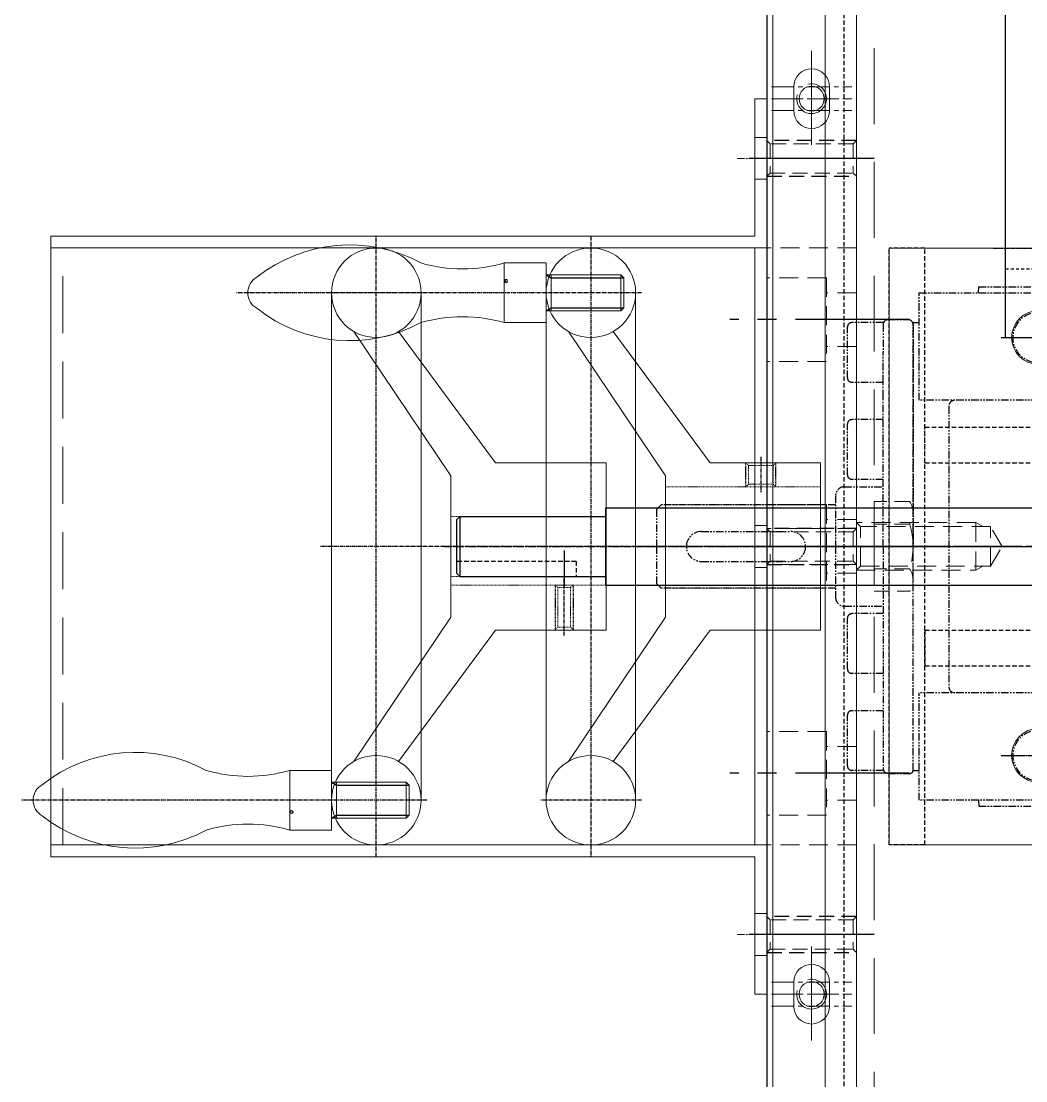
# Model space of a CAD drawing. Header units: millimetres. Extents: x -32759 to 129432, y 390 to 54305.
# Drawn here: x 10719.6 to 10888, y 25237.4 to 25414.9 of the extents above; entities that cross this region are included whole.
import ezdxf

# ---------------------------------------------------------------- set-up
doc = ezdxf.new("R2010")
doc.units = ezdxf.units.MM
for name, pattern in [('CENTER', [2, 1.25, -0.25, 0.25, -0.25]), ('CENTER1', [10, 7, -1, 1, -1]), ('CENTER2', [28.575, 19.05, -3.175, 3.175, -3.175]), ('H10', [1.75, 1, -0.75]), ('HIDDEN', [0.375, 0.25, -0.125]), ('HIDDEN2', [4.7625, 3.175, -1.5875]), ('HIDDENX2', [19.05, 12.7, -6.35]), ('PHANTOM', [2.5, 1.25, -0.25, 0.25, -0.25, 0.25, -0.25]), ('PHANTOMX2', [5, 2.5, -0.5, 0.5, -0.5, 0.5, -0.5])]:
    doc.linetypes.add(name, pattern=pattern)
for name, color, linetype in [('01a', 8, 'Continuous'), ('01d', 211, 'Continuous'), ('102', 7, 'Continuous'), ('44', 4, 'CENTER'), ('7', 31, 'Continuous'), ('BOM-UDEF', 3, 'Continuous'), ('CEN', 1, 'CENTER'), ('CENTER', 1, 'CENTER'), ('CL', 1, 'CENTER'), ('FL', 3, 'Continuous'), ('HL', 2, 'HIDDEN'), ('IL', 5, 'PHANTOM'), ('THIN', 3, 'Continuous'), ('중심선', 1, 'CENTER2')]:
    doc.layers.add(name, color=color, linetype=linetype)
doc.layers.add('_BODY', color=7, linetype='Continuous', lineweight=13)

# ---------------------------------------------------------------- blocks, each defined once
blk = doc.blocks.new('546YQQR3')
at = {"ltscale": 0.5}
blk.add_line((208098.28, 17591.14), (207248.28, 17591.14), dxfattribs=at)
at = {"layer": 'CL', "ltscale": 0.5}
blk.add_line((207673.28, 17601.14), (207673.28, 16756.14), dxfattribs=at)
blk = doc.blocks.new('T7WERRR')
at = {"ltscale": 0.5}
blk.add_circle((209733.01, 15880.5), 4.5, dxfattribs=at)
at = {"layer": 'CL', "ltscale": 0.5}
for p, q in [((209733.01, 15886.31), (209733.01, 15874.7)), ((209727.2, 15880.5), (209738.81, 15880.5))]:
    blk.add_line(p, q, dxfattribs=at)
blk = doc.blocks.new('563RR')
at = {"ltscale": 0.5}
for p, q in [((209510.14, 15769.84), (209510.14, 15899.84)), ((209510.14, 15899.84), (209610.14, 15899.84)), ((209610.14, 15769.84), (209610.14, 15899.84)), ((209510.14, 15769.84), (209610.14, 15769.84))]:
    blk.add_line(p, q, dxfattribs=at)
for p in [(-207.86, -5.67), (-137.86, -5.67), (-207.86, -85.67), (-137.86, -85.67)]:
    blk.add_blockref('T7WERRR', p)
blk = doc.blocks.new('RUERR')
at = {"layer": 'HL', "ltscale": 3}
for p, q in [((209510.14, 15623.75), (209610.14, 15623.75)), ((209510.14, 15617.75), (209510.14, 15623.75)), ((209610.14, 15617.75), (209610.14, 15623.75)), ((209510.14, 15617.75), (209610.14, 15617.75))]:
    blk.add_line(p, q, dxfattribs=at)
blk = doc.blocks.new('T7IEEW')
at = {"layer": 'HL', "ltscale": 3}
for p, q in [((209746.18, 15617.75), (209746.18, 15623.75)), ((209864.18, 15623.75), (209746.18, 15623.75)), ((209864.18, 15617.75), (209864.18, 15623.75)), ((209864.18, 15617.75), (209746.18, 15617.75))]:
    blk.add_line(p, q, dxfattribs=at)
blk = doc.blocks.new('6RUWAQ')
for name, p in [('563RR', (0, 479.03)), ('RUERR', (0, 755.12))]:
    blk.add_blockref(name, p)
at = {"rotation": 90}
blk.add_blockref('T7IEEW', (225163.9, -193491.31), dxfattribs=at)
at = {"xscale": -1}
for name, p, rotation in [('T7IEEW', (193956.39, -193491.31), 270), ('RUERR', (0, 31872.62), 180)]:
    blk.add_blockref(name, p, dxfattribs=dict(at, rotation=rotation))
blk = doc.blocks.new('UYEWS')
for name, p in [('546YQQR3', (0, 293.69)), ('6RUWAQ', (-1886.86, 1495.21))]:
    blk.add_blockref(name, p)
blk = doc.blocks.new('56WERWT')
at = {"ltscale": 0.5}
blk.add_line((208553.36, 12985.34), (207713.36, 12985.34), dxfattribs=at)
at = {"layer": 'HL', "ltscale": 3}
blk.add_line((207713.36, 12982.14), (208553.36, 12982.14), dxfattribs=at)
blk = doc.blocks.new('574534')
for name, p in [('UYEWS', (-13724.46, 3117.63)), ('56WERWT', (-14184.54, 8017.12))]:
    blk.add_blockref(name, p)
blk = doc.blocks.new('AE4TV4SE5YR6Y')
at = {"color": 2, "linetype": 'HIDDENX2', "ltscale": 0.5}
blk.add_lwpolyline([(-7337.92, 5245.23), (-7326.95, 5245.23), (-7321.47, 5254.73), (-7326.95, 5264.23), (-7337.92, 5264.23), (-7343.41, 5254.73), (-7337.92, 5245.23)], dxfattribs=at)
blk.add_circle((-7332.44, 5254.73), 9.5, dxfattribs=at)
blk.add_circle((-7332.44, 5254.73), 5.05)
at = {"layer": 'CENTER'}
for p, q in [((-7332.44, 5267.23), (-7332.44, 5242.23)), ((-7346.41, 5254.73), (-7318.47, 5254.73))]:
    blk.add_line(p, q, dxfattribs=at)
at = {"layer": 'THIN'}
blk.add_arc((-7332.44, 5254.73), 6, 255, 165, dxfattribs=at)
blk = doc.blocks.new('A4TCES5YTRTY')
at = {"color": 2, "linetype": 'HIDDENX2', "ltscale": 0.2}
for p, q in [((-7334.14, 5176.05), (-7334.14, 5164.79)), ((-7334.72, 5174.17), (-7340.64, 5174.17)), ((-7334.72, 5166.67), (-7340.64, 5166.67))]:
    blk.add_line(p, q, dxfattribs=at)
blk.add_lwpolyline([(-7340.64, 5177.92), (-7334.72, 5177.92, -0.309401), (-7334.72, 5174.17, -0.154701), (-7334.72, 5166.67, -0.309401), (-7334.72, 5162.91), (-7340.64, 5162.91), (-7340.64, 5177.92)], format="xyb", dxfattribs=at)
at = {"layer": 'CENTER'}
blk.add_line((-7331.14, 5170.42), (-7343.64, 5170.42), dxfattribs=at)
blk = doc.blocks.new('A$C0981541C')
at = {"color": 3}
for p, q in [((365, 40), (-65, 40)), ((-65, 40), (-65, 0)), ((365, 0), (365, 40)), ((365, 0), (-65, 0))]:
    blk.add_line(p, q, dxfattribs=at)
at = {"color": 2, "linetype": 'HIDDENX2'}
for p, q in [((-62, 40), (-62, 4)), ((362, 4), (362, 40)), ((-65, 4), (-62, 4)), ((362, 4), (365, 4)), ((-65, 3), (365, 3))]:
    blk.add_line(p, q, dxfattribs=at)
at = {"color": 1, "linetype": 'CENTER', "ltscale": 3}
for p, q in [((-25, 34.44), (-25, 5.56)), ((325, 34.44), (325, 5.56)), ((-10.56, 20), (-39.44, 20)), ((310.56, 20), (339.44, 20))]:
    blk.add_line(p, q, dxfattribs=at)
at = {"color": 3}
for centre in [(-25, 20), (325, 20)]:
    blk.add_circle(centre, 7, dxfattribs=at)
at = {"extrusion": (0, 0, -1), "zscale": -1, "rotation": 90.00000000000004}
for p in [(5279.73, 7352.44), (4929.73, 7352.44)]:
    blk.add_blockref('AE4TV4SE5YR6Y', p, dxfattribs=at)
at = {"extrusion": (0, 0, -1), "xscale": -1, "zscale": -1}
blk.add_blockref('A4TCES5YTRTY', (-7278.64, -5150.42), dxfattribs=at)
at = {"xscale": -1}
blk.add_blockref('A4TCES5YTRTY', (-6978.64, -5150.42), dxfattribs=at)
at = {"extrusion": (0, 0, -1), "xscale": -1, "zscale": -1, "rotation": 270}
for p in [(-5170.42, 7343.64), (-5320.42, 7343.64), (-5470.42, 7343.64)]:
    blk.add_blockref('A4TCES5YTRTY', p, dxfattribs=at)
blk = doc.blocks.new('A$C48716A74')
at = {"color": 2}
for p, q in [((-15, -60), (-15, 460)), ((0, -60), (0, 460))]:
    blk.add_line(p, q, dxfattribs=at)
at = {"color": 1, "linetype": 'CENTER', "ltscale": 3}
for p, q in [((-7.5, 279.58), (-7.5, 270.42)), ((-2.92, 275), (-12.08, 275)), ((-7.5, 129.58), (-7.5, 120.42)), ((-2.92, 125), (-12.08, 125))]:
    blk.add_line(p, q, dxfattribs=at)
at = {"color": 0, "linetype": 'HIDDEN2'}
for p, q in [((0, 250), (-15, 250)), ((-5, 245), (-15, 245)), ((-5, 231), (-5, 245)), ((0, 242.5), (-5, 242.5)), ((0, 233.5), (-5, 233.5)), ((-5, 231), (-15, 231)), ((-5, 207), (-15, 207)), ((-5, 193), (-5, 207)), ((0, 204.5), (-5, 204.5)), ((0, 203), (-15, 203)), ((0, 197), (-15, 197)), ((0, 195.5), (-5, 195.5)), ((-5, 193), (-15, 193)), ((-5, 169), (-15, 169)), ((-5, 155), (-5, 169)), ((0, 166.5), (-5, 166.5)), ((0, 157.5), (-5, 157.5)), ((-5, 155), (-15, 155)), ((0, 150), (-15, 150))]:
    blk.add_line(p, q, dxfattribs=at)
at = {"color": 251, "linetype": 'HIDDEN', "ltscale": 10}
for points in [[(-15, 262), (-14.46, 262.54), (-14.46, 267.46), (-15, 268)], [(-14.46, 267.46), (-0.54, 267.46)], [(0, 262), (-0.54, 262.54), (-0.54, 267.46), (0, 268)], [(-0.54, 262.54), (-14.46, 262.54)], [(-15, 197), (-14.46, 197.54), (-14.46, 202.46), (-15, 203)], [(-14.46, 202.46), (-0.54, 202.46)], [(0, 197), (-0.54, 197.54), (-0.54, 202.46), (0, 203)], [(-0.54, 197.54), (-14.46, 197.54)], [(-15, 132), (-14.46, 132.54), (-14.46, 137.46), (-15, 138)], [(-14.46, 137.46), (-0.54, 137.46)], [(0, 132), (-0.54, 132.54), (-0.54, 137.46), (0, 138)], [(-0.54, 132.54), (-14.46, 132.54)]]:
    blk.add_lwpolyline(points, dxfattribs=at)
at = {"color": 3}
for centre in [(-7.5, 275), (-7.5, 125)]:
    blk.add_circle(centre, 2.1, dxfattribs=at)
for centre in [(-7.5, 275), (-7.5, 125)]:
    blk.add_arc(centre, 2.5, 254.966, 194.591)
at = {"layer": 'CEN', "linetype": 'CENTER2'}
for p, q in [((8.85, 238), (-21.19, 238)), ((8.85, 238), (-21.19, 238)), ((8.85, 200), (-21.19, 200)), ((8.85, 200), (-21.19, 200)), ((8.85, 162), (-21.19, 162)), ((8.85, 162), (-21.19, 162))]:
    blk.add_line(p, q, dxfattribs=at)
at = {"layer": 'CENTER', "linetype": 'PHANTOMX2', "ltscale": 10}
for p, q in [((3, 265), (-18, 265)), ((3, 135), (-18, 135))]:
    blk.add_line(p, q, dxfattribs=at)
at = {"layer": 'THIN', "color": 251, "linetype": 'HIDDEN', "ltscale": 10}
for points in [[(-15, 268), (0, 268)], [(0, 262), (-15, 262)], [(-15, 203), (0, 203)], [(0, 197), (-15, 197)], [(-15, 138), (0, 138)], [(0, 132), (-15, 132)]]:
    blk.add_lwpolyline(points, dxfattribs=at)
blk = doc.blocks.new('A$C4E0D1D3E')
at = {"color": 4}
for p, q in [((-2, -13), (-2, 10)), ((0, 10), (-2, 10)), ((0, -15), (0, 10)), ((-2, -13), (-120, -13)), ((-120, -13), (-120, -117)), ((0, -15), (-120, -15)), ((-2, -15), (-2, -115)), ((0, -15), (0, -115)), ((-120, -115), (0, -115)), ((0, -115), (0, -140)), ((-2, -117), (-120, -117)), ((-2, -140), (-2, -117)), ((0, -140), (-2, -140))]:
    blk.add_line(p, q, dxfattribs=at)
at = {"color": 2, "linetype": 'HIDDEN2', "ltscale": 3}
for p, q in [((-2, 3.5), (0, 3.5)), ((-2, -3.5), (0, -3.5)), ((-118, -15), (-118, -115)), ((-2, -61.5), (0, -61.5)), ((-2, -68.5), (0, -68.5)), ((-2, -126.5), (0, -126.5)), ((-2, -133.5), (0, -133.5))]:
    blk.add_line(p, q, dxfattribs=at)
at = {"color": 1, "linetype": 'CENTER'}
for p, q in [((-5, 0), (3, 0)), ((-5, -65), (3, -65)), ((-5, -130), (3, -130))]:
    blk.add_line(p, q, dxfattribs=at)
blk = doc.blocks.new('A$C1D586A40')
at = {"color": 3}
for p, q in [((121, 82.26), (121, 605.26)), ((124.5, 416.76), (124.5, 420.76)), ((130.5, 420.76), (130.5, 416.76)), ((124.5, 266.76), (124.5, 270.76)), ((130.5, 270.76), (130.5, 266.76))]:
    blk.add_line(p, q, dxfattribs=at)
at = {"color": 1, "linetype": 'CENTER', "ltscale": 3}
for p, q in [((127.5, 410.76), (127.5, 426.76)), ((120.75, 420.76), (134.25, 420.76)), ((120.75, 418.76), (134.25, 418.76)), ((120.75, 416.76), (134.25, 416.76)), ((127.5, 260.76), (127.5, 276.76)), ((120.75, 270.76), (134.25, 270.76)), ((120.75, 268.76), (134.25, 268.76)), ((120.75, 266.76), (134.25, 266.76))]:
    blk.add_line(p, q, dxfattribs=at)
at = {"linetype": 'HIDDEN2'}
for p, q in [((155, 347.76), (155, 339.76)), ((157.5, 347.09), (157.5, 340.44))]:
    blk.add_line(p, q, dxfattribs=at)
at = {"color": 1, "linetype": 'CENTER1'}
blk.add_line((130, 343.76), (164.42, 343.76), dxfattribs=at)
at = {"color": 2, "ltscale": 10}
blk.add_lwpolyline([(785, 451.31), (785, 633.76), (135, 633.76), (135, 53.76), (785, 53.76), (785, 252.03)], dxfattribs=at)
at = {"linetype": 'HIDDEN2'}
for points in [[(135, 347.76), (155, 347.76), (156.17, 347.09)], [(135, 347.76), (135.68, 347.09), (135.68, 340.44), (135, 339.76)], [(135.68, 347.09), (157.5, 347.09), (159.42, 343.76), (157.5, 340.44), (135.68, 340.44)], [(156.17, 340.44), (155, 339.76), (135, 339.76)]]:
    blk.add_lwpolyline(points, dxfattribs=at)
at = {"color": 3}
for centre, start, end in [((127.5, 420.76), 0, 180), ((127.5, 416.76), 180, 0), ((127.5, 270.76), 0, 180), ((127.5, 266.76), 180, 0)]:
    blk.add_arc(centre, 3, start, end, dxfattribs=at)
for name, p in [('A$C48716A74', (135, 143.76)), ('A$C4E0D1D3E', (120, 408.76))]:
    blk.add_blockref(name, p)
at = {"rotation": 270}
blk.add_blockref('A$C0981541C', (135, 493.76), dxfattribs=at)
blk = doc.blocks.new('xcvbxcvbvxc')
at = {"color": 2, "linetype": 'H10', "ltscale": 0.5}
for p, q in [((125605.09, 34117.54), (125605.09, 34127.54)), ((125652.09, 34117.54), (125652.09, 34127.54))]:
    blk.add_line(p, q, dxfattribs=at)
at = {"layer": 'CL', "ltscale": 0.5}
for p, q in [((125608.59, 34115.54), (125608.59, 34129.54)), ((125648.59, 34115.54), (125648.59, 34129.54))]:
    blk.add_line(p, q, dxfattribs=at)
blk = doc.blocks.new('CVNBVN')
at = {"ltscale": 0.5}
for p, q in [((125604.09, 33926.71), (125604.09, 33932.71)), ((125613.09, 33932.71), (125613.09, 33926.71))]:
    blk.add_line(p, q, dxfattribs=at)
for centre, start, end in [((125608.59, 33932.71), 0, 180), ((125608.59, 33926.71), 180, 0)]:
    blk.add_arc(centre, 4.5, start, end, dxfattribs=at)
at = {"layer": 'CL', "ltscale": 0.5}
for p, q in [((125608.59, 33921.21), (125608.59, 33938.21)), ((125603.09, 33932.71), (125614.09, 33932.71)), ((125614.09, 33926.71), (125603.09, 33926.71))]:
    blk.add_line(p, q, dxfattribs=at)
blk = doc.blocks.new('sdfgdsfgfsdgds')
at = {"ltscale": 0.5}
for p, q in [((135832.71, 34399.8), (135837.71, 34404.8)), ((135837.71, 34404.8), (135897.71, 34404.8)), ((135897.71, 34404.8), (135902.71, 34399.8)), ((135832.71, 34364.8), (135832.71, 34399.8)), ((135902.71, 34364.8), (135902.71, 34399.8)), ((135832.71, 34374.8), (135902.71, 34374.8)), ((135832.71, 34364.8), (135902.71, 34364.8))]:
    blk.add_line(p, q, dxfattribs=at)
for name, p in [('CVNBVN', (10239.13, 460.09)), ('CVNBVN', (10279.13, 460.09)), ('xcvbxcvbvxc', (10239.13, 247.26))]:
    blk.add_blockref(name, p)
blk = doc.blocks.new('asdfassas')
at = {"ltscale": 0.5}
blk.add_line((130716.24, 39725.74), (130716.24, 40325.74), dxfattribs=at)
at = {"layer": 'CL', "ltscale": 5}
blk.add_line((129946.24, 40025.74), (130726.24, 40025.74), dxfattribs=at)
blk = doc.blocks.new('zxcvzvczzx')
for p, q in [((141287.93, 35553.83), (141210.93, 35553.83)), ((141287.93, 35553.33), (141287.93, 35552.33)), ((141312.43, 35552.33), (141287.93, 35552.33)), ((141312.93, 35551.83), (141312.43, 35552.33)), ((141312.43, 35542.33), (141312.43, 35552.33)), ((141312.93, 35551.83), (141312.43, 35552.33)), ((141312.93, 35551.83), (141312.93, 35542.83)), ((141312.43, 35542.33), (141312.93, 35542.83)), ((141287.93, 35540.83), (141210.93, 35540.83)), ((141312.43, 35542.33), (141287.93, 35542.33))]:
    blk.add_line(p, q)
at = {"ltscale": 0.5}
blk.add_line((141287.93, 35553.83), (141287.93, 35540.83), dxfattribs=at)
at = {"layer": 'CENTER', "color": 1, "linetype": 'CENTER'}
blk.add_line((141314.93, 35547.33), (140910.93, 35547.33), dxfattribs=at)
at = {"layer": 'HL', "ltscale": 3}
for q in [(141292.93, 35552.33), (141312.93, 35549.83)]:
    blk.add_line((141292.93, 35549.83), q, dxfattribs=at)
at = {"layer": '중심선', "lineweight": -3}
blk.add_line((141294.93, 35547.99), (141294.93, 35554.13), dxfattribs=at)
blk = doc.blocks.new('asfsafdafasffafassaf')
at = {"layer": 'CENTER'}
blk.add_line((128340.77, 39980.8), (127737.86, 39980.8), dxfattribs=at)
blk = doc.blocks.new('HS_BOM', base_point=(-3113.55, 16316.28))
at = {"layer": 'BOM-UDEF'}
blk.add_circle((-3113.55, 16316.28), 0.25, dxfattribs=at)
blk = doc.blocks.new('hgfhfghfdghfhd')
at = {"color": 2, "linetype": 'HIDDEN', "ltscale": 0.5}
for p, q in [((125879.91, 38448.65), (125879.47, 38449.08)), ((125879.91, 38448.65), (125882.04, 38448.65)), ((125879.91, 38442.02), (125879.91, 38448.65)), ((125882.04, 38448.65), (125882.47, 38449.08)), ((125882.04, 38442.02), (125882.04, 38448.65)), ((125879.47, 38441.58), (125879.91, 38442.02)), ((125879.91, 38442.02), (125882.04, 38442.02)), ((125882.47, 38441.58), (125882.04, 38442.02))]:
    blk.add_line(p, q, dxfattribs=at)
at = {"layer": 'CL', "ltscale": 0.5}
blk.add_line((125880.97, 38450.08), (125880.97, 38440.58), dxfattribs=at)
at = {"layer": 'FL', "color": 2, "linetype": 'HIDDEN', "ltscale": 0.5}
for p, q in [((125879.47, 38441.58), (125879.47, 38449.08)), ((125882.47, 38441.58), (125882.47, 38449.08))]:
    blk.add_line(p, q, dxfattribs=at)
blk = doc.blocks.new('xcvbcxvxcvxcv')
at = {"ltscale": 0.5}
for p, q in [((125919.97, 38482.66), (125926.97, 38482.66)), ((125919.97, 38472.66), (125919.97, 38482.66)), ((125926.97, 38482.66), (125926.97, 38472.66)), ((125907.47, 38480.66), (125906.97, 38480.16)), ((125919.97, 38480.66), (125907.47, 38480.66)), ((125907.47, 38480.66), (125907.47, 38474.66)), ((125919.11, 38480.66), (125919.11, 38474.66)), ((125906.97, 38480.16), (125906.97, 38475.16)), ((125904.97, 38392.66), (125904.97, 38477.66)), ((125919.97, 38392.66), (125919.97, 38477.66)), ((125906.97, 38475.16), (125907.47, 38474.66)), ((125907.47, 38474.66), (125919.97, 38474.66)), ((125926.97, 38472.66), (125919.97, 38472.66)), ((125892.47, 38449.16), (125908.72, 38471.17)), ((125916.22, 38471.17), (125899.97, 38446.98)), ((125873.97, 38421.16), (125873.97, 38449.16)), ((125892.47, 38449.16), (125873.97, 38449.16)), ((125899.97, 38423.34), (125899.97, 38446.98)), ((125899.97, 38423.34), (125916.22, 38399.16)), ((125892.47, 38421.16), (125873.97, 38421.16)), ((125908.72, 38399.16), (125892.47, 38421.16))]:
    blk.add_line(p, q, dxfattribs=at)
at = {"color": 2, "linetype": 'HIDDEN', "ltscale": 0.5}
for p, q in [((125873.97, 38441.66), (125899.97, 38441.66)), ((125873.97, 38440.16), (125899.97, 38440.16)), ((125873.97, 38430.16), (125899.97, 38430.16))]:
    blk.add_line(p, q, dxfattribs=at)
at = {"ltscale": 0.5}
for centre in [(125912.47, 38477.66), (125912.47, 38392.66)]:
    blk.add_circle(centre, 7.5, dxfattribs=at)
for centre, radius, start, end in [((125952.9, 38460.6), 25.08, 51.6249, 118.3914), ((125933.97, 38506.66), 25, 253.7398, 286.2602), ((125966.97, 38477.66), 3, 299.9985, 60.0015), ((125952.9, 38494.73), 25.08, 241.6086, 308.3751), ((125933.97, 38448.66), 25, 73.7398, 106.2602)]:
    blk.add_arc(centre, radius, start, end, dxfattribs=at)
at = {"layer": 'CL', "ltscale": 0.5}
for p, q in [((125912.47, 38487.16), (125912.47, 38383.16)), ((125903.97, 38477.66), (125920.97, 38477.66)), ((125904.97, 38477.66), (125971.97, 38477.66)), ((125871.97, 38435.16), (125921.97, 38435.16)), ((125903.97, 38392.66), (125920.97, 38392.66))]:
    blk.add_line(p, q, dxfattribs=at)
at = {"layer": 'FL', "ltscale": 0.5}
for p, q in [((125919.97, 38480.66), (125919.11, 38480.16)), ((125919.11, 38480.16), (125906.97, 38480.16)), ((125919.11, 38475.16), (125906.97, 38475.16)), ((125919.97, 38474.66), (125919.11, 38475.16))]:
    blk.add_line(p, q, dxfattribs=at)
blk.add_blockref('hgfhfghfdghfhd', (0, 0))
at = {"layer": 'BOM-UDEF', "ltscale": 0.5}
blk.add_blockref('HS_BOM', (125926.68, 38479.66), dxfattribs=at)
blk = doc.blocks.new('asdfasffsadf')
at = {"layer": 'CENTER', "ltscale": 3}
for p, q in [((133909.55, 38640.02), (133909.55, 38469.2)), ((133909.55, 38470.31), (133909.55, 38638.31)), ((133874.55, 38530.06), (133874.55, 38542.56)), ((133944.55, 38530.06), (133944.55, 38542.56))]:
    blk.add_line(p, q, dxfattribs=at)
at = {"layer": 'IL'}
for p, q in [((133885.05, 38636.31), (133885.05, 38516.31)), ((133934.05, 38636.31), (133934.05, 38516.31)), ((133866.05, 38526.31), (133866.05, 38626.31)), ((133953.05, 38526.31), (133953.05, 38626.31)), ((133867.05, 38516.31), (133867.05, 38546.31)), ((133952.05, 38546.31), (133952.05, 38516.31)), ((133867.05, 38526.27), (133866.05, 38526.31)), ((133867.05, 38526.27), (133866.05, 38526.31)), ((133952.05, 38526.27), (133953.05, 38526.31)), ((133952.05, 38526.27), (133953.05, 38526.31)), ((133886.05, 38521.31), (133933.05, 38521.31)), ((133885.05, 38516.31), (133867.05, 38516.31)), ((133872.05, 38515.31), (133872.01, 38516.31)), ((133952.05, 38516.31), (133934.05, 38516.31)), ((133947.05, 38515.31), (133947.08, 38516.31)), ((133871.55, 38511.11), (133871.55, 38514.51)), ((133947.05, 38515.31), (133872.05, 38515.31)), ((133872.35, 38515.31), (133909.55, 38515.31)), ((133947.05, 38515.31), (133909.55, 38515.31)), ((133947.55, 38511.11), (133947.55, 38514.81)), ((133872.05, 38510.31), (133872.05, 38505.06)), ((133872.35, 38510.31), (133877.05, 38510.31)), ((133885.05, 38510.31), (133877.05, 38510.31)), ((133909.55, 38510.31), (133881.1, 38510.31)), ((133882.05, 38510.31), (133882.05, 38505.06)), ((133888.3, 38510.31), (133888.3, 38505.06)), ((133898.3, 38510.31), (133898.3, 38505.06)), ((133899.55, 38503.81), (133899.55, 38510.31)), ((133909.55, 38510.31), (133946.75, 38510.31)), ((133919.55, 38503.81), (133919.55, 38510.31)), ((133920.8, 38510.31), (133920.8, 38505.06)), ((133930.8, 38510.31), (133930.8, 38505.06)), ((133937.05, 38510.31), (133937.05, 38505.06)), ((133947.05, 38510.31), (133947.05, 38505.06)), ((133881.3, 38504.31), (133872.8, 38504.31)), ((133897.55, 38504.31), (133889.05, 38504.31)), ((133930.05, 38504.31), (133921.55, 38504.31)), ((133946.3, 38504.31), (133937.8, 38504.31)), ((133901.05, 38502.31), (133909.55, 38502.31)), ((133902.55, 38502.31), (133902.55, 38473.11)), ((133909.55, 38502.31), (133918.05, 38502.31)), ((133916.55, 38502.31), (133916.55, 38477.31)), ((133907.05, 38479.81), (133907.05, 38494.81)), ((133912.05, 38479.81), (133912.05, 38494.81)), ((133916.55, 38477.31), (133916.55, 38473.11)), ((133902.55, 38473.11), (133903.35, 38472.31)), ((133903.35, 38472.31), (133909.55, 38472.31)), ((133909.55, 38472.31), (133915.75, 38472.31)), ((133916.55, 38473.11), (133915.75, 38472.31))]:
    blk.add_line(p, q, dxfattribs=at)
for centre in [(133874.55, 38536.31), (133944.55, 38536.31)]:
    blk.add_circle(centre, 4.25, dxfattribs=at)
for centre, radius, start, end in [((133886.05, 38522.31), 1, 180, 270), ((133933.05, 38522.31), 1, 270, 0), ((133872.35, 38514.51), 0.8, 90, 180), ((133947.05, 38514.81), 0.5, 0, 90), ((133872.35, 38511.11), 0.8, 180, 270), ((133946.75, 38511.11), 0.8, 270, 0), ((133872.8, 38505.06), 0.75, 180, 270), ((133881.3, 38505.06), 0.75, 270, 0), ((133889.05, 38505.06), 0.75, 180, 270), ((133897.55, 38505.06), 0.75, 270, 0), ((133901.05, 38503.81), 1.5, 180, 270), ((133918.05, 38503.81), 1.5, 270, 0), ((133921.55, 38505.06), 0.75, 180, 270), ((133930.05, 38505.06), 0.75, 270, 0), ((133937.8, 38505.06), 0.75, 180, 270), ((133946.3, 38505.06), 0.75, 270, 0), ((133909.55, 38494.81), 2.5, 0, 180), ((133909.55, 38479.81), 2.5, 180, 0)]:
    blk.add_arc(centre, radius, start, end, dxfattribs=at)
blk = doc.blocks.new('XCVBXCBVBXCVB')
at = {"color": 2, "linetype": 'HIDDEN', "ltscale": 0.5}
for p, q in [((140277.67, 37957.83), (140277.23, 37958.26)), ((140277.67, 37957.83), (140281.8, 37957.83)), ((140277.67, 37954.7), (140277.67, 37957.83)), ((140281.8, 37957.83), (140282.23, 37958.26)), ((140281.8, 37954.7), (140281.8, 37957.83)), ((140277.23, 37954.26), (140277.67, 37954.7)), ((140277.67, 37954.7), (140281.8, 37954.7)), ((140282.23, 37954.26), (140281.8, 37954.7))]:
    blk.add_line(p, q, dxfattribs=at)
at = {"layer": 'CL', "ltscale": 0.5}
blk.add_line((140279.73, 37959.26), (140279.73, 37953.26), dxfattribs=at)
at = {"layer": 'FL', "color": 2, "linetype": 'HIDDEN', "ltscale": 0.5}
for p, q in [((140277.23, 37954.26), (140277.23, 37958.26)), ((140282.23, 37954.26), (140282.23, 37958.26))]:
    blk.add_line(p, q, dxfattribs=at)
blk = doc.blocks.new('WQRYRTYRT')
at = {"ltscale": 0.5}
for p, q in [((140315.73, 37991.76), (140322.73, 37991.76)), ((140315.73, 37981.76), (140315.73, 37991.76)), ((140322.73, 37991.76), (140322.73, 37981.76)), ((140303.23, 37989.76), (140302.73, 37989.26)), ((140302.73, 37989.26), (140302.73, 37984.26)), ((140315.73, 37989.76), (140303.23, 37989.76)), ((140303.23, 37989.76), (140303.23, 37983.76)), ((140314.87, 37989.76), (140314.87, 37983.76)), ((140300.73, 37901.76), (140300.73, 37986.76)), ((140315.73, 37901.76), (140315.73, 37986.76)), ((140302.73, 37984.26), (140303.23, 37983.76)), ((140303.23, 37983.76), (140315.73, 37983.76)), ((140322.73, 37981.76), (140315.73, 37981.76)), ((140288.23, 37958.26), (140304.48, 37980.27)), ((140311.98, 37980.27), (140295.73, 37956.08)), ((140269.73, 37930.26), (140269.73, 37958.26)), ((140288.23, 37958.26), (140269.73, 37958.26)), ((140295.73, 37932.44), (140295.73, 37956.08)), ((140295.73, 37932.44), (140311.98, 37908.26)), ((140288.23, 37930.26), (140269.73, 37930.26)), ((140304.48, 37908.26), (140288.23, 37930.26))]:
    blk.add_line(p, q, dxfattribs=at)
at = {"color": 2, "linetype": 'HIDDEN', "ltscale": 0.5}
for p, q in [((140269.73, 37954.26), (140295.73, 37954.26)), ((140269.73, 37951.26), (140295.73, 37951.26)), ((140269.73, 37937.26), (140295.73, 37937.26))]:
    blk.add_line(p, q, dxfattribs=at)
at = {"ltscale": 0.5}
for centre in [(140308.23, 37986.76), (140308.23, 37901.76)]:
    blk.add_circle(centre, 7.5, dxfattribs=at)
for centre, radius, start, end in [((140348.66, 37969.7), 25.08, 51.6249, 118.3914), ((140329.73, 38015.76), 25, 253.7398, 286.2602), ((140362.73, 37986.76), 3, 299.9985, 60.0015), ((140348.66, 38003.83), 25.08, 241.6086, 308.3751), ((140329.73, 37957.76), 25, 73.7398, 106.2602)]:
    blk.add_arc(centre, radius, start, end, dxfattribs=at)
at = {"layer": 'CL', "ltscale": 0.5}
for p, q in [((140308.23, 37996.26), (140308.23, 37892.26)), ((140299.73, 37986.76), (140316.73, 37986.76)), ((140300.73, 37986.76), (140367.73, 37986.76)), ((140267.73, 37944.26), (140317.73, 37944.26)), ((140299.73, 37901.76), (140316.73, 37901.76))]:
    blk.add_line(p, q, dxfattribs=at)
at = {"layer": 'FL', "ltscale": 0.5}
for p, q in [((140314.87, 37989.26), (140302.73, 37989.26)), ((140315.73, 37989.76), (140314.87, 37989.26)), ((140314.87, 37984.26), (140302.73, 37984.26)), ((140315.73, 37983.76), (140314.87, 37984.26))]:
    blk.add_line(p, q, dxfattribs=at)
blk.add_blockref('XCVBXCBVBXCVB', (0, 0))
at = {"layer": 'BOM-UDEF', "ltscale": 0.5}
blk.add_blockref('HS_BOM', (140322.44, 37988.76), dxfattribs=at)
blk = doc.blocks.new('ZXCVZXVCVZXV')
blk.add_blockref('WQRYRTYRT', (0, 0))
blk = doc.blocks.new('XCVBXCVBXCVBCXCBCXB')
at = {"xscale": -1, "rotation": 180}
blk.add_blockref('ZXCVZXVCVZXV', (-3421.07, 74277.26), dxfattribs=at)
blk.add_blockref('xcvbcxvxcvxcv', (11010.65, -2102.16))
at = {"layer": '01a', "rotation": 90}
blk.add_blockref('asdfasffsadf', (175348.47, -97576.55), dxfattribs=at)
at = {"layer": '01d'}
blk.add_blockref('asdfassas', (6141.43, -3692.74), dxfattribs=at)
at = {"layer": '102'}
blk.add_blockref('zxcvzvczzx', (-4403.3, 785.67), dxfattribs=at)
at = {"layer": '44'}
blk.add_blockref('asfsafdafasffafassaf', (8478.34, -3647.8), dxfattribs=at)
at = {"layer": '7', "xscale": -1, "rotation": 90}
blk.add_blockref('sdfgdsfgfsdgds', (171182.46, 172130.72), dxfattribs=at)
blk = doc.blocks.new('7RYT')
blk.add_blockref('XCVBXCVBXCVBCXCBCXB', (170827.6, -771.94))
at = {"ltscale": 0.5, "xscale": -1}
blk.add_blockref('A$C1D586A40', (307805.26, 35217.29), dxfattribs=at)
blk = doc.blocks.new('sdfgsdfgcxvxbxcv')
for name, p, rotation in [('574534', (280200.736, -55901.946), 90), ('7RYT', (566873.787, 173607.934), 180)]:
    blk.add_blockref(name, p, dxfattribs=dict(rotation=rotation))

msp = doc.modelspace()

# ---------------------------------------------------------------- block references
at = {"layer": '_BODY'}
msp.add_blockref('sdfgsdfgcxvxbxcv', (-248343.91, -112719.97), dxfattribs=at)

doc.saveas('drawing.dxf')
